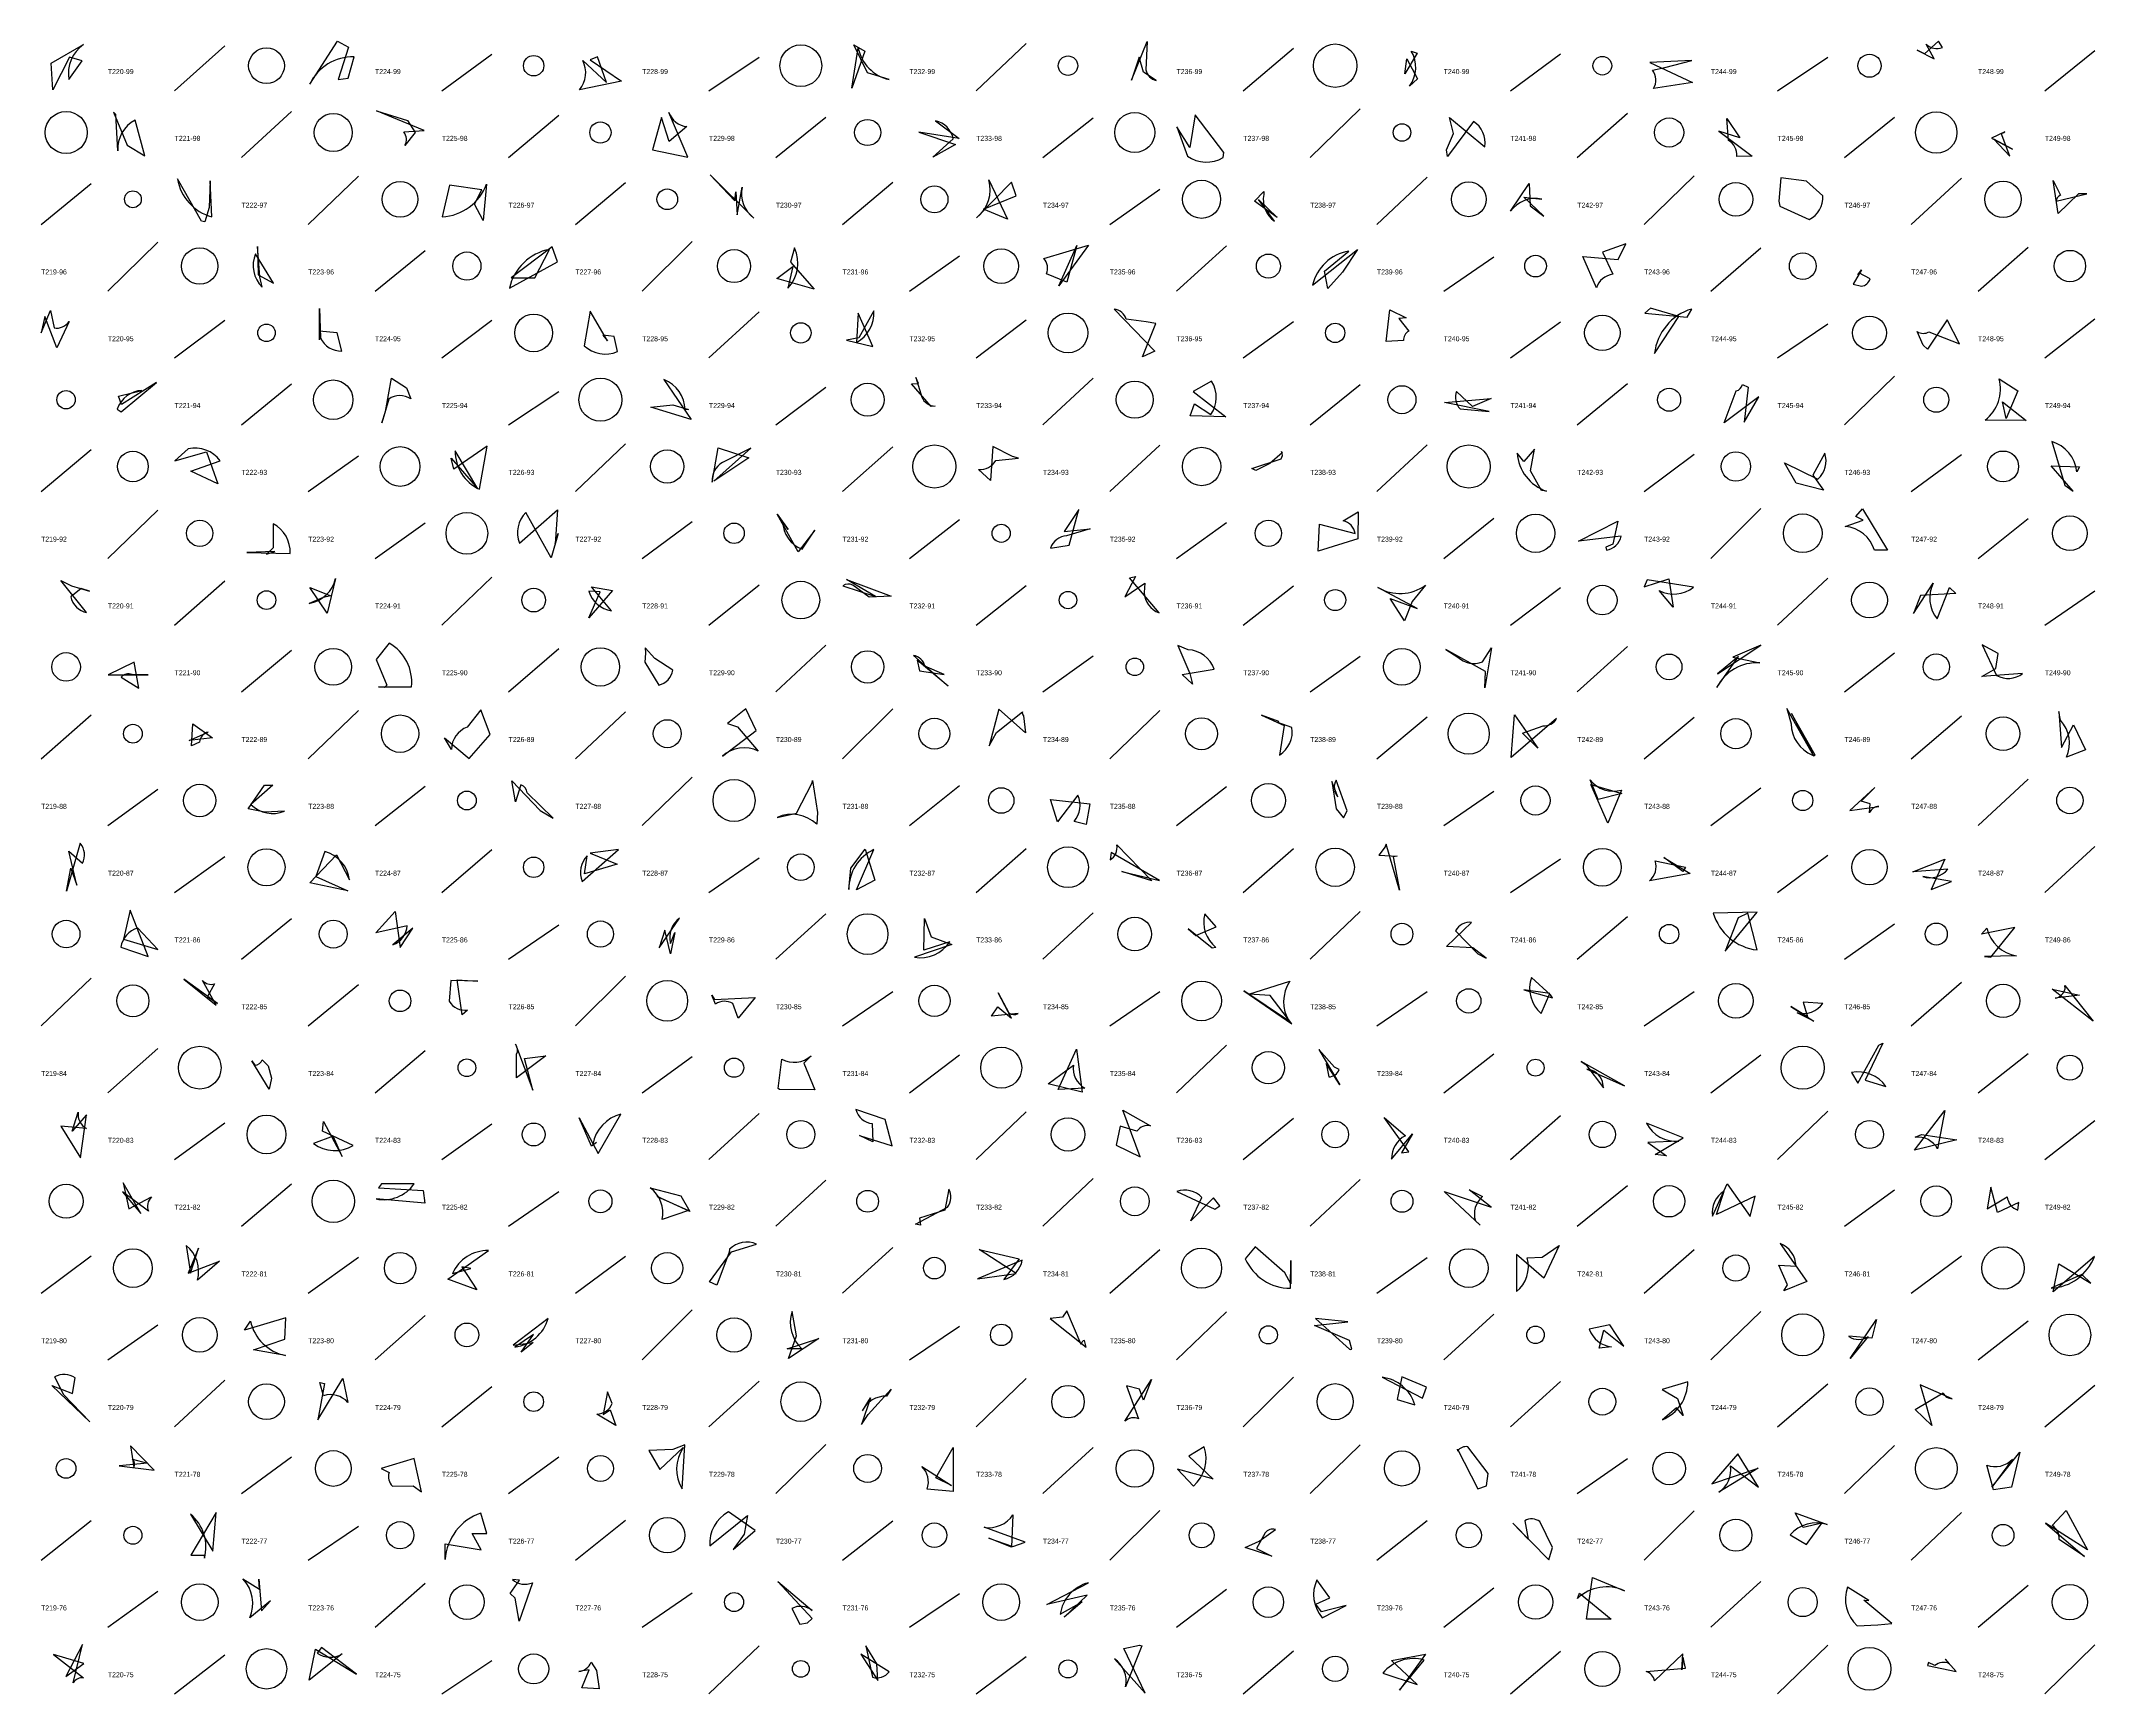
# Model space of a CAD drawing. Header units: millimetres. Extents: x -1 to 9990, y 0 to 15990.
# Drawn here: x 8760 to 9990, y 3000 to 3990 of the extents above; entities that cross this region are included whole.
import ezdxf

# ---------------------------------------------------------------- set-up
doc = ezdxf.new("R2010")
doc.units = ezdxf.units.MM
doc.layers.add('TEXT', color=3, linetype='Continuous')
doc.layers.add('WALL', color=1, linetype='Continuous')

msp = doc.modelspace()

# ---------------------------------------------------------------- linework, layer by layer
for points in [[(8767, 3960.6), (8766.1, 3976.6), (8785.5, 3987.6, 0.3), (8776.7, 3966.7), (8784.6, 3977.9), (8777, 3980.2)], [(8938, 3966.7), (8944, 3967.6), (8947.5, 3980.3, 0.3), (8921, 3964), (8937.5, 3989.7), (8944.1, 3986.1)], [(9253.4, 3983.7), (9245.6, 3961.5), (9249.4, 3985.8, 0.3), (9267.9, 3966.7), (9255, 3970.8), (9246.8, 3987.5)], [(9413, 3966.4), (9422.5, 3989.4), (9421.7, 3972.5, 0.3), (9427.8, 3966.2), (9420.2, 3971.2), (9417.7, 3980.2)], [(9883.5, 3984.4), (9893.8, 3979.2), (9888.9, 3987.9, 0.3), (9898.7, 3985.9), (9896.4, 3989.7), (9887.9, 3982.1)], [(9088.9, 3978.5), (9107.7, 3965.8), (9082.5, 3960.6, 0.3), (9084.4, 3978.1), (9098.7, 3964.9), (9093.2, 3980.3)], [(9578, 3979.1), (9584.4, 3967.2), (9579.6, 3962.8, 0.3), (9580.6, 3983.8), (9584.1, 3982.5), (9576.7, 3970.1)], [(9723.4, 3976.9), (9749, 3965), (9725.7, 3961.3, 0.3), (9725, 3972.3), (9732.4, 3973.9), (9748.6, 3978.2)], [(8811.6, 3927.5), (8822.2, 3921), (8816.4, 3942.4, 0.3), (8806, 3924.1), (8804.7, 3945.8), (8803.4, 3947.1)], [(8979.4, 3942.1), (8984.1, 3935), (8977.9, 3927.2, 0.3), (8977.2, 3935.4), (8989.4, 3936.2), (8960.8, 3948)], [(9126.2, 3924.7), (9147.4, 3920.3), (9136, 3947, 0.3), (9146.8, 3938.5), (9136.2, 3929.7), (9131.6, 3943.9)], [(9307.7, 3927.9), (9294, 3920.2), (9306.3, 3931.2, 0.3), (9295.6, 3942), (9309.8, 3931.5), (9285.6, 3935.2)], [(9448, 3926), (9440.1, 3938.3), (9446.6, 3920.9, 0.3), (9467.9, 3920), (9468.4, 3923), (9451.1, 3945.5)], [(9605.9, 3934.4), (9603.4, 3944), (9624.6, 3926.5, 0.3), (9617.8, 3941.6), (9602.2, 3920.6), (9601.7, 3924.6)], [(9764.8, 3935.9), (9784.7, 3920.8), (9775.5, 3920.7, 0.3), (9770.5, 3930.3), (9769.6, 3943.3), (9777.3, 3931.8)], [(9929.5, 3931), (9939.1, 3920.8), (9933.9, 3934.6, 0.3), (9936.1, 3935.5), (9928.1, 3931.6), (9940.6, 3925)], [(8858.1, 3881.5), (8856.1, 3881.9), (8841.7, 3907.3, 0.3), (8862.3, 3884.6), (8861.3, 3906), (8860.6, 3890.1)], [(9023.9, 3900.7), (9004.6, 3903.5), (9000.2, 3884.5, 0.3), (9026.8, 3904.1), (9024.8, 3882.3), (9019.6, 3892.1)], [(9176, 3899.4), (9176.9, 3885.7), (9179.9, 3902.3, 0.3), (9186.9, 3883.7), (9160.7, 3909.6), (9175.5, 3894)], [(9344, 3897.1), (9341.2, 3905.2), (9320.3, 3883.9, 0.3), (9327.6, 3906.7), (9338.7, 3883.1), (9324.4, 3889.1)], [(9486.7, 3893.8), (9492.3, 3899.7), (9492.2, 3897.8, 0.3), (9498.7, 3881.9), (9489.1, 3894.9), (9500.2, 3884.1)], [(9659.9, 3885), (9648, 3896.2), (9658.8, 3895.1, 0.3), (9640.1, 3887.8), (9651.1, 3904.5), (9651.8, 3891.1)], [(9800.7, 3893.8), (9801.3, 3890.8), (9818.9, 3882.9, 0.3), (9827, 3897), (9817.3, 3905.9), (9801.8, 3907.9)], [(9967.9, 3886.4), (9965, 3906.3), (9969.4, 3897.4, 0.3), (9966.8, 3893.8), (9985.2, 3898.2), (9980.2, 3898.3)], [(8890.1, 3849.8), (8899.2, 3844.8), (8888.4, 3862.4, 0.3), (8892.4, 3842.3), (8891.1, 3848.6), (8889.7, 3866.7)], [(9041.5, 3848), (9055.7, 3847.9), (9064.5, 3865, 0.3), (9040.5, 3841.8), (9069.2, 3857.6), (9066.1, 3866.5)], [(9200.7, 3847.5), (9210.2, 3854.8), (9207.3, 3841.7, 0.3), (9211.3, 3865.9), (9208.8, 3857.4), (9222.9, 3841.2)], [(9380.3, 3867.3), (9374.3, 3845.3), (9362.1, 3850.4, 0.3), (9360.5, 3859.5), (9387.3, 3867.5), (9369.6, 3843.2)], [(9530.6, 3841.5), (9528.7, 3851.9), (9543.1, 3864, 0.3), (9521.5, 3843.6), (9548.4, 3864.9), (9539.4, 3851.3)], [(9709.1, 3868.3), (9695, 3863.4), (9701.3, 3850.1, 0.3), (9691.5, 3841.9), (9683.3, 3860.8), (9704.5, 3858.9)], [(9850.2, 3852.7), (9845.2, 3844.1), (9850.2, 3843, 0.3), (9855.3, 3847.3), (9848.7, 3851), (9848.1, 3849.7)], [(8760.1, 3815), (8765.6, 3828.5), (8767.8, 3818, 0.3), (8776.8, 3821.9), (8769.5, 3806.1), (8762.2, 3824.9)], [(8926.8, 3810.9), (8926.8, 3829.7), (8927.4, 3812, 0.3), (8940.2, 3804.1), (8937.3, 3815), (8926.6, 3816.1)], [(9099.3, 3810.2), (9088.9, 3828.1), (9085.3, 3807.3, 0.3), (9105.2, 3803.8), (9103.3, 3812.8), (9096.5, 3813.7)], [(9258.2, 3806.9), (9249.4, 3826.8), (9248.3, 3809.3, 0.3), (9258.7, 3828.2), (9249.8, 3812.1), (9242.3, 3810.7)], [(9427.7, 3820.7), (9421.9, 3821.7), (9409.9, 3823.2, 0.3), (9402.6, 3829.2), (9427.1, 3804.1), (9419.7, 3800.7)], [(9577.6, 3824.1), (9573.2, 3823.7), (9579.1, 3816, 0.3), (9575.9, 3810.4), (9565.6, 3809.8), (9567.7, 3828.8)], [(9720.4, 3826.9), (9745.8, 3824.5), (9748.5, 3829.3, 0.3), (9726.2, 3802.6), (9740.9, 3824.8), (9723.8, 3829.8)], [(9889.8, 3805.3), (9887.1, 3807.6), (9883.6, 3815.8, 0.3), (9890.6, 3815.7), (9908.9, 3808.5), (9901.6, 3822.8)], [(8808.1, 3772.2), (8806.4, 3777.1), (8820.4, 3780.6, 0.3), (8805.6, 3769.4), (8807.9, 3767.7), (8829.2, 3785.2)], [(8969.8, 3787.9), (8978.8, 3782.2), (8981.4, 3775.5, 0.3), (8968.2, 3775.4), (8964, 3761.1), (8966.3, 3767.9)], [(9138.4, 3772), (9147.7, 3769.1), (9145.7, 3768.9, 0.3), (9133, 3787.1), (9149.4, 3763.1), (9125.1, 3770.5)], [(9285.5, 3784.6), (9283.8, 3788.3), (9287.4, 3776.6, 0.3), (9295.5, 3771.2), (9293.1, 3771), (9281.2, 3784.5)], [(9448.2, 3765.3), (9450.8, 3772.5), (9460.6, 3766.1, 0.3), (9461, 3786), (9450, 3780), (9469.6, 3764.7)], [(9628.5, 3775.7), (9617.2, 3770.9), (9607.7, 3780, 0.3), (9609.9, 3769.5), (9627.3, 3768), (9600.5, 3773.4)], [(9788.8, 3776.7), (9767.9, 3761.1), (9775.2, 3780.3, 0.3), (9778.9, 3784.1), (9782.3, 3782.6), (9779.9, 3761.6)], [(9934.6, 3773.8), (9948.8, 3762.6), (9924.3, 3762.8, 0.3), (9932.7, 3787.5), (9943.8, 3780.3), (9936.8, 3763.7)], [(8865.8, 3724.6), (8849.7, 3732.3), (8867.3, 3738.4, 0.3), (8848.1, 3745.5), (8840.2, 3738.3), (8859.1, 3743.7)], [(9005.5, 3740), (9021.5, 3721.7), (9008, 3744.4, 0.3), (9022.5, 3721.4), (9027.2, 3747.1), (9007.2, 3733.4)], [(9162.8, 3726.3), (9185.1, 3745.9), (9168, 3737.3, 0.3), (9161.9, 3725.7), (9165.5, 3746.2), (9183.8, 3740.1)], [(9329.9, 3746.9), (9328.6, 3726.6), (9321.5, 3733.2, 0.3), (9331.7, 3738.5), (9345.3, 3740), (9341.8, 3740.9)], [(9487.5, 3732.6), (9485.1, 3733.8), (9502.6, 3739.5, 0.3), (9502.8, 3743.9), (9503.2, 3743.1), (9495.8, 3736.7)], [(9654.4, 3745.3), (9648, 3737.9), (9644, 3743, 0.3), (9661.5, 3720.2), (9658.6, 3720.6), (9651.9, 3732.5)], [(9811.1, 3725.1), (9804.1, 3737.1), (9824.1, 3727.5, 0.3), (9828.2, 3743), (9821.1, 3729.9), (9827.4, 3720.9)], [(9963.7, 3735.4), (9980.8, 3734.8), (9979.1, 3731.9, 0.3), (9964.1, 3750), (9972, 3723.9), (9976.9, 3720.2)], [(9069.6, 3694.8), (9065.4, 3680.4), (9050.4, 3707.5, 0.3), (9046.5, 3689.1), (9069.3, 3709), (9067.9, 3688.6)], [(9200.9, 3706.5), (9207.5, 3697.2), (9204.1, 3702.1, 0.3), (9215.7, 3685.4), (9223.4, 3696.9), (9213.4, 3683.8)], [(9372.8, 3696.1), (9388.3, 3697.6), (9374.2, 3693.5, 0.3), (9364.5, 3686.1), (9375.6, 3687.9), (9381.4, 3709.3)], [(9524.8, 3684.3), (9525.6, 3700.5), (9547, 3694.9, 0.3), (9539.8, 3702.5), (9548.8, 3707.8), (9548.5, 3691.7)], [(9701.3, 3688.5), (9697, 3686.6), (9697.5, 3684.9, 0.3), (9706.3, 3693.3), (9680.8, 3690.3), (9704.3, 3702.3)], [(9850.9, 3709.7), (9865.8, 3684.8), (9858, 3684.9, 0.3), (9840.5, 3699.1), (9851.3, 3702.9), (9846.8, 3705.1)], [(8899.9, 3684.1), (8883.3, 3683.5), (8909.1, 3682.9, 0.3), (8899, 3700.7), (8899, 3686.3), (8895.1, 3682.5)], [(8788.9, 3660.3), (8784.1, 3661.9), (8777.8, 3657, 0.3), (8787.3, 3647.5), (8771.9, 3666.8), (8778.2, 3663.5)], [(8933.5, 3657.6), (8928.9, 3656.5), (8920.6, 3653, 0.3), (8936.4, 3668), (8931.3, 3647.1), (8920.9, 3662.6)], [(9269, 3657.4), (9256, 3656.8), (9246.1, 3663.9, 0.3), (9240.2, 3663.5), (9259.7, 3657.2), (9242.4, 3667.4)], [(9409, 3657), (9421, 3665.2), (9420.6, 3659.5, 0.3), (9429.5, 3647.4), (9411.9, 3668.3), (9415.4, 3669.1)], [(9734.8, 3667.7), (9737.5, 3650.7), (9729, 3660.7, 0.3), (9749.6, 3662.8), (9721.9, 3667.1), (9720.1, 3662.9)], [(9088, 3644.4), (9094.9, 3659.9), (9088.1, 3660.4, 0.3), (9101.6, 3648.6), (9089.7, 3662.9), (9102.3, 3660.7)], [(9567.9, 3656), (9584.2, 3649.9), (9560.6, 3662.6, 0.3), (9589.1, 3663.9), (9581.1, 3654.2), (9576.5, 3642.5)], [(9885.5, 3657.7), (9881.4, 3647), (9893.2, 3665.2, 0.3), (9895.6, 3643.7), (9903, 3662.5), (9906.8, 3658.9)], [(8965.7, 3602.6), (8962.1, 3603), (8981.8, 3603, 0.3), (8968.4, 3629.3), (8960.7, 3619.5), (8967, 3604)], [(8800.2, 3610.3), (8824.2, 3610.3), (8814.5, 3610.4, 0.3), (8807.9, 3608.9), (8818.5, 3602.3), (8815.7, 3617.9)], [(9121.9, 3623.2), (9121.6, 3617.8), (9129.9, 3604.1, 0.3), (9138.3, 3613.1), (9127.5, 3620), (9121.8, 3626.4)], [(9286, 3612.7), (9300.9, 3610.4), (9289.3, 3615.5, 0.3), (9282.5, 3621.9), (9303.2, 3603.5), (9284.7, 3619.1)], [(9449.6, 3604.7), (9443.4, 3610.5), (9462.5, 3613.7, 0.3), (9447, 3625.3), (9440.7, 3627.9), (9448, 3611)], [(9625.1, 3612.2), (9601.2, 3625.5), (9608.5, 3620.9, 0.3), (9623.2, 3618.1), (9628.6, 3626.5), (9624.7, 3602.5)], [(9790, 3628.1), (9773.2, 3620.8), (9789.3, 3617.4, 0.3), (9763.5, 3602.7), (9776.6, 3621.3), (9763.9, 3610.8)], [(9932, 3623), (9922.4, 3628.3), (9931.1, 3609.9, 0.3), (9946.7, 3611), (9922.3, 3609.2), (9930.6, 3614)], [(8862.6, 3572.6), (8848.6, 3570.9), (8860, 3576, 0.3), (8854.9, 3570), (8850, 3567.7), (8850.8, 3580.9)], [(9029, 3574.5), (9023.3, 3589.3), (9015.2, 3579, 0.3), (9005.7, 3565.5), (9001.7, 3572.5), (9016.4, 3560.1)], [(9171, 3581.2), (9177.1, 3579.1), (9189.5, 3564.6, 0.3), (9168, 3561.6), (9188.3, 3576.9), (9182.1, 3589.9)], [(9327.8, 3567.7), (9332.2, 3575.7), (9347.7, 3588.1, 0.3), (9348.4, 3585.7), (9349.5, 3575.6), (9333.6, 3589.6)], [(9490.9, 3586.1), (9504.5, 3579.9), (9501.6, 3562.2, 0.3), (9509.1, 3578.8), (9500.6, 3581.7), (9501.3, 3582.2)], [(9656.3, 3566.4), (9647.2, 3575.3), (9659.6, 3579.8, 0.3), (9667.6, 3584), (9640.4, 3560.7), (9642.4, 3586.3)], [(9821.7, 3561.6), (9805.5, 3590), (9808, 3580.9, 0.3), (9820.8, 3562.2), (9822.4, 3562.1), (9808.3, 3587.1)], [(9977.1, 3580.4), (9984.4, 3565.4), (9973, 3561, 0.3), (9969.4, 3583.1), (9968.3, 3588.3), (9969.9, 3566.8)], [(8893.8, 3544.1), (8898.8, 3544.1), (8885.7, 3532.5, 0.3), (8905.7, 3528.6), (8894, 3528), (8884, 3530.1)], [(9058.8, 3529.1), (9066.6, 3524.4), (9051.1, 3539.5, 0.3), (9047.4, 3544.4), (9044.2, 3534.1), (9042, 3546.8)], [(9222, 3547), (9225, 3527.8), (9224.5, 3520.8, 0.3), (9200.8, 3524.9), (9212.4, 3527.4), (9221.8, 3545.5)], [(9539.9, 3524.7), (9542.1, 3528.9), (9535.5, 3547.2, 0.3), (9536.6, 3537.1), (9533, 3546.3), (9535.6, 3530)], [(9706.6, 3539.2), (9692.6, 3535.6), (9687.7, 3547.4, 0.3), (9706.5, 3541.2), (9698.2, 3521.4), (9688.2, 3544.5)], [(9858.2, 3542.8), (9843.3, 3529), (9860.6, 3531.4, 0.3), (9855, 3527.7), (9855.4, 3532.9), (9850, 3534.6)], [(9388, 3533), (9385.8, 3520.6), (9378.6, 3522.5, 0.3), (9380.9, 3538.1), (9368.8, 3522.2), (9364.5, 3535.5)], [(8781.5, 3484.3), (8776.6, 3504.6), (8784.8, 3497.4, 0.3), (8783.5, 3509.4), (8775.2, 3480.7), (8777.9, 3494.5)], [(9105.1, 3496.8), (9085.5, 3491.1), (9087.1, 3501.9, 0.3), (9084, 3486.5), (9105.9, 3505.7), (9088.8, 3503.5)], [(9259.4, 3487.2), (9248.4, 3481.5), (9258.8, 3505.6, 0.3), (9243.8, 3481.6), (9245, 3494.5), (9253.5, 3505.8)], [(9429.8, 3487.1), (9400.9, 3503.9), (9400.2, 3499.4, 0.3), (9404.3, 3508.4), (9425.2, 3486.8), (9407.3, 3492.4)], [(9569.7, 3501.2), (9573.6, 3481.3), (9565.6, 3508.8, 0.3), (9565, 3507.3), (9561.1, 3502.2), (9572.1, 3501.6)], [(8920.9, 3485.6), (8937, 3502.4), (8944.8, 3487.4, 0.3), (8929.9, 3504.4), (8924.5, 3489.5), (8943.7, 3480.9)], [(9731.8, 3500.9), (9747.6, 3491.3), (9723.3, 3486.9, 0.3), (9726.7, 3498.8), (9744.9, 3495), (9743.3, 3492.4)], [(9892, 3481.6), (9904.2, 3486.4), (9886.9, 3489.4, 0.3), (9901.9, 3493.8), (9881, 3492.2), (9900.2, 3499.9)], [(8809.3, 3452), (8829.9, 3445.7), (8818, 3458.6, 0.3), (8807.7, 3447.1), (8824.2, 3441.6), (8813.4, 3469.3)], [(8975.1, 3447), (8982.6, 3458.6), (8970.7, 3448.5, 0.3), (8979.2, 3460), (8960.4, 3455.8), (8972, 3468.5)], [(9133.5, 3457.3), (9130.2, 3446.8), (9142.4, 3464.6, 0.3), (9136.9, 3449.3), (9139.6, 3455.9), (9137, 3443.2)], [(9293, 3453.4), (9305.4, 3448.8), (9283, 3441.1, 0.3), (9304.2, 3450.3), (9288.7, 3445.4), (9289.1, 3464.4)], [(9451.6, 3454.1), (9463.8, 3459.4), (9456.9, 3467.1, 0.3), (9463.6, 3447), (9461.4, 3446.5), (9446.9, 3458.2)], [(9617.4, 3446.7), (9601.6, 3447.5), (9616.7, 3462, 0.3), (9607, 3457), (9620.4, 3443.1), (9625.5, 3440.6)], [(9768.5, 3444.8), (9787.8, 3468.1), (9761.4, 3467.6, 0.3), (9787.7, 3445.5), (9782.1, 3467.6), (9776.4, 3464.7)], [(9942, 3458.9), (9922, 3454.9), (9925.3, 3458.5, 0.3), (9943, 3442), (9923.9, 3441.6), (9927.6, 3441.1)], [(8845.4, 3428.1), (8864.9, 3412.5), (8856.7, 3427.2, 0.3), (8863.8, 3425.2), (8859.7, 3417.7), (8865.7, 3413.4)], [(9021.6, 3426.9), (9005.3, 3427.2), (9004.4, 3414.8, 0.3), (9015.4, 3409.5), (9012.1, 3406.7), (9009.2, 3427.6)], [(9341.2, 3404.6), (9333.1, 3419.8), (9339.6, 3407.8, 0.3), (9345.2, 3407.4), (9329.1, 3405.8), (9333, 3411.4)], [(9496, 3418.2), (9483.2, 3419.1), (9507.9, 3426.8, 0.3), (9507.6, 3402.6), (9480.3, 3421.1), (9509.1, 3401.2)], [(9665.2, 3416.8), (9663.9, 3418.6), (9652.5, 3429.1, 0.3), (9658.3, 3407.5), (9663.6, 3419.4), (9648, 3421.6)], [(9964.3, 3422), (9980.7, 3418.4), (9966.1, 3416.6, 0.3), (9972.2, 3422.3), (9971.9, 3424.3), (9988.9, 3402.8)], [(9187.6, 3417), (9177.4, 3404.6), (9174.3, 3413.4, 0.3), (9163.8, 3413), (9161.7, 3418.5), (9163.3, 3415.8)], [(9807.9, 3411.6), (9821.7, 3402.9), (9811.6, 3407.8, 0.3), (9827.1, 3413.5), (9815.2, 3414.2), (9817.9, 3405.5)], [(9062.3, 3382), (9044.7, 3368.9), (9044.7, 3383, 0.3), (9044.2, 3389.1), (9054.5, 3361.5), (9049.6, 3380.5)], [(9383.4, 3360.4), (9363.2, 3365.3), (9378.2, 3376.5, 0.3), (9385, 3362.7), (9369.1, 3361.9), (9380.1, 3386.1)], [(9537.7, 3364.7), (9529.6, 3377.6), (9531.2, 3369.5, 0.3), (9537.4, 3373.9), (9534.7, 3375.3), (9525.2, 3385.9)], [(9862.9, 3389.6), (9852.5, 3367.6), (9864.8, 3363.7, 0.3), (9844.3, 3372.1), (9848.1, 3365.7), (9860.5, 3388.4)], [(8896.5, 3362.2), (8886.2, 3379.2), (8888.1, 3376.5, 0.3), (8892.4, 3379.7), (8895.9, 3376.2), (8897.9, 3368.8)], [(9202.2, 3362), (9201.5, 3362.6), (9203.6, 3380, 0.3), (9221.1, 3382), (9216.8, 3377.7), (9223.3, 3361.7)], [(9685.2, 3377), (9695.6, 3363), (9695.1, 3366.7, 0.3), (9685.8, 3374.1), (9708.3, 3364.2), (9682.3, 3378.7)], [(8787.2, 3346.7), (8778.6, 3337), (8782.2, 3348.4, 0.3), (8787.2, 3338.5), (8771.8, 3339.9), (8783.7, 3321.1)], [(9082.3, 3344.9), (9093.6, 3323.7), (9107.3, 3347.2, 0.3), (9090.5, 3329.1), (9092.6, 3330.1), (9089.7, 3328)], [(9269.6, 3328.3), (9265.6, 3343.9), (9247.9, 3350, 0.3), (9257.8, 3341.5), (9258.1, 3330.5), (9250.2, 3334.4)], [(9418.2, 3321.6), (9407.8, 3349.5), (9424.5, 3340.2, 0.3), (9416.2, 3336.9), (9406.3, 3340), (9403.8, 3328.6)], [(9882, 3325.6), (9900.1, 3349.4), (9895.8, 3326.4, 0.3), (9882.3, 3333.4), (9886.2, 3335), (9907.4, 3331.7)], [(8940.4, 3321.8), (8934.9, 3334), (8923.2, 3329.6, 0.3), (8947, 3328.4), (8928.6, 3337), (8929.2, 3342.7)], [(9579.2, 3324.7), (9564.3, 3345.2), (9577.1, 3334.2, 0.3), (9568.8, 3320.3), (9581.4, 3335.3), (9574.8, 3324)], [(9726.7, 3323.1), (9743.5, 3332.9), (9721.4, 3341.8, 0.3), (9740.9, 3330.9), (9722.3, 3330.2), (9733.5, 3322.3)], [(8809.2, 3306), (8812.6, 3290.5), (8826.1, 3297.6, 0.3), (8824.3, 3289), (8808.7, 3300.6), (8819.7, 3287.7)], [(8988.9, 3301.5), (8989.8, 3293.8), (8960.6, 3296.4, 0.3), (8983.5, 3305.5), (8963.9, 3305.5), (8962, 3303)], [(9128.9, 3297.8), (9147.7, 3289.5), (9131.9, 3284, 0.3), (9124.8, 3303), (9143.1, 3298.3), (9148.6, 3288.8)], [(9286.6, 3280.6), (9283.6, 3281.3), (9302.8, 3291.5, 0.3), (9303.6, 3302.3), (9301.3, 3289.7), (9286.1, 3284.9)], [(9462.2, 3297.1), (9448.6, 3283.2), (9455.2, 3297.2, 0.3), (9440.1, 3300.9), (9462.9, 3290.2), (9465.9, 3292.3)], [(9628.4, 3291.5), (9615.2, 3301.8), (9623.2, 3297.8, 0.3), (9619, 3283.3), (9621.8, 3280.6), (9600.2, 3300.8)], [(9786.6, 3298.1), (9763.4, 3287), (9767.9, 3301.1, 0.3), (9760.9, 3286), (9769.7, 3305.5), (9783.6, 3285.9)], [(9927.7, 3303.4), (9925.5, 3290.5), (9937.5, 3297.7, 0.3), (9943.9, 3289.7), (9944.4, 3294.3), (9931.7, 3288.3)], [(8848, 3252), (8866.9, 3259.2), (8853.6, 3247.7, 0.3), (8846.9, 3268.6), (8849.5, 3252), (8854.3, 3266.9)], [(9020.9, 3242), (9003.6, 3248.3), (9027.9, 3265.5, 0.3), (9006.4, 3251.8), (9017.3, 3254.7), (9012, 3255.8)], [(9160.3, 3246.7), (9173.5, 3264.7), (9188.5, 3269.4, 0.3), (9172.3, 3266.3), (9172, 3264.6), (9164.7, 3244.7)], [(9321.8, 3266.1), (9345.7, 3260.6), (9336.6, 3248.1, 0.3), (9347.6, 3259.7), (9320.9, 3248.5), (9343.9, 3251.8)], [(9504.8, 3252.2), (9487.1, 3267.8), (9481.2, 3260.6, 0.3), (9508.3, 3242.9), (9508.5, 3259.6), (9508.4, 3245.5)], [(9660, 3248.9), (9643.6, 3263.1), (9643.5, 3240.9, 0.3), (9650, 3261.1), (9659, 3261.5), (9669.2, 3268.5)], [(9805.8, 3245), (9800.8, 3256.8), (9811, 3256.1, 0.3), (9801.5, 3269.8), (9817.5, 3246.9), (9803.6, 3241.4)], [(9987.6, 3246), (9982.2, 3251.1), (9963.8, 3243, 0.3), (9989.7, 3262), (9964.9, 3240.8), (9968.3, 3257.6)], [(8906.6, 3225.2), (8881.8, 3217.9), (8885.4, 3223.3, 0.3), (8906.4, 3202.7), (8887.3, 3206), (8906, 3212.4)], [(9047.6, 3204.7), (9054.9, 3215.2), (9043.8, 3207.7, 0.3), (9063.7, 3224.9), (9042.8, 3208.8), (9054.7, 3210.5)], [(9207.7, 3200.9), (9212.4, 3214.4), (9209.8, 3229, 0.3), (9215.6, 3206.7), (9206.9, 3206.6), (9225.8, 3212.8)], [(9364.4, 3224.9), (9385.8, 3207.6), (9384.8, 3211.7, 0.3), (9382.9, 3209.3), (9374.4, 3229.3), (9371.8, 3225.6)], [(9542.5, 3222.9), (9523.2, 3224.9), (9543.6, 3206.4, 0.3), (9545, 3206.4), (9543.5, 3211.6), (9522.6, 3220.7)], [(9856.4, 3213.1), (9842.6, 3214.2), (9842.7, 3214, 0.3), (9854.3, 3214), (9843.4, 3200.9), (9859.2, 3224.2)], [(9707.8, 3208.3), (9699.5, 3221), (9687.2, 3218.4, 0.3), (9700.5, 3207.9), (9693.1, 3207.1), (9695.8, 3217.9)], [(8766.4, 3184.7), (8778.9, 3179.8), (8780.4, 3189.2, 0.3), (8768.1, 3189.8), (8773.4, 3179.2), (8789.1, 3162.9)], [(8925.7, 3164.2), (8940.8, 3188.8), (8943.7, 3174.6, 0.3), (8929.1, 3178.5), (8926.9, 3186.4), (8929.7, 3185.9)], [(9417.8, 3182.5), (9410.1, 3184.5), (9417.3, 3164.8, 0.3), (9409.1, 3163.3), (9425, 3188.3), (9420.2, 3176)], [(9574.9, 3189.9), (9572.1, 3176.4), (9582.7, 3173.1, 0.3), (9563.1, 3189.6), (9587.3, 3177.2), (9589.6, 3183.6)], [(9743.4, 3166.8), (9739.4, 3171.3), (9731, 3164.2, 0.3), (9746.2, 3186.9), (9730.8, 3182.2), (9740, 3177)], [(9100.8, 3170.1), (9104.3, 3160.8), (9092.8, 3167.6, 0.3), (9102.1, 3174), (9099.3, 3180.9), (9096.7, 3167.3)], [(9255.4, 3167.3), (9269.1, 3182.5), (9266.3, 3178.3, 0.3), (9251.9, 3169.5), (9256.7, 3177.4), (9251.4, 3161.4)], [(9892.3, 3160.8), (9882.4, 3170.3), (9899.1, 3180.2, 0.3), (9904.6, 3176.8), (9885.3, 3185), (9888.7, 3173.5)], [(9124, 3145.7), (9130.6, 3134.3), (9144.6, 3147.5, 0.3), (9143.9, 3122.8), (9145.5, 3149.1), (9138.4, 3146.4)], [(8827.7, 3134), (8813.6, 3148.5), (8815.6, 3135.7, 0.3), (8814.8, 3140.6), (8823.7, 3138.1), (8806.7, 3136.6)], [(8983.4, 3141), (8963.7, 3135), (8968.4, 3132.5, 0.3), (8970.5, 3124.5), (8982.9, 3124.6), (8987.9, 3121.1)], [(9306.2, 3147.5), (9306.3, 3121.3), (9290.6, 3122.7, 0.3), (9287.5, 3136.2), (9305.2, 3124.8), (9295.8, 3129.4)], [(9461, 3128.9), (9440.6, 3134.6), (9450.1, 3124.5, 0.3), (9456.6, 3148), (9447.4, 3142.4), (9462, 3128.5)], [(9625.6, 3124.6), (9626.6, 3132), (9614.4, 3148, 0.3), (9608.4, 3145.4), (9608.3, 3146.6), (9620.4, 3122.9)], [(9760.5, 3125.8), (9788.4, 3135.2), (9764.7, 3120.8, 0.3), (9771.8, 3136.5), (9788.5, 3123.9), (9776.2, 3143.7)], [(9940.1, 3123.9), (9929.3, 3122.2), (9925.2, 3137, 0.3), (9940.7, 3140.6), (9928.2, 3123.8), (9945.1, 3144.8)], [(8849.7, 3083.1), (8857.6, 3083), (8857.8, 3081.2, 0.3), (8849.4, 3107.6), (8862.9, 3085.4), (8864.9, 3108.6)], [(9018.1, 3096), (9027, 3096.1), (9023.3, 3108.3, 0.3), (9002, 3080.5), (9002, 3089.9), (9023.5, 3086.3)], [(9174.5, 3086.5), (9187.6, 3097.9), (9171.6, 3109, 0.3), (9160.6, 3088.6), (9183, 3106.8), (9181, 3095.7)], [(9342, 3088.3), (9349.3, 3090.8), (9324.8, 3099.8, 0.3), (9342, 3107.3), (9341.1, 3087.9), (9327.5, 3093.2)], [(9663, 3080.2), (9665.1, 3087.6), (9657.6, 3103.2, 0.3), (9648.5, 3103.7), (9650.6, 3092.7), (9641.4, 3102.2)], [(9815.3, 3099.7), (9810.4, 3108.4), (9829.6, 3101.4, 0.3), (9807.5, 3095.3), (9817.3, 3089.5), (9826.5, 3102.2)], [(9960.5, 3102.3), (9983.8, 3082.3), (9968.5, 3092.5, 0.3), (9964.3, 3100.9), (9972.8, 3109.9), (9985.6, 3086.2)], [(9481.1, 3087.7), (9489.5, 3091.5), (9499.2, 3098.5, 0.3), (9493.1, 3096.4), (9487.8, 3087), (9497, 3082.5)], [(8892.1, 3049.8), (8897.3, 3055.8), (8885, 3045.6, 0.3), (8880.9, 3069), (8890.8, 3062.8), (8890.5, 3068.8)], [(9040.9, 3060.1), (9046.6, 3068.2), (9042.3, 3068.6, 0.3), (9054.3, 3066.6), (9046.3, 3043.6), (9043.9, 3057.4)], [(9221.7, 3045.2), (9201.2, 3067.4), (9221.8, 3049.9, 0.3), (9209.6, 3051.2), (9214.5, 3041.8), (9219, 3042.6)], [(9386.5, 3059.1), (9362.3, 3053.6), (9387.2, 3066.6, 0.3), (9370.3, 3047.7), (9383.5, 3055.2), (9372.8, 3045.9)], [(9523.5, 3053.7), (9531.9, 3057.6), (9524.1, 3068.3, 0.3), (9527.3, 3045.6), (9541.5, 3053), (9526.9, 3049.1)], [(9685.6, 3044.8), (9689.2, 3069.7), (9708.3, 3061.8, 0.3), (9680.1, 3057.2), (9681.4, 3060.3), (9700.2, 3044.8)], [(9851.7, 3056.1), (9854.6, 3055.9), (9841.8, 3064, 0.3), (9847.7, 3040.8), (9860, 3041.4), (9868.4, 3042.1)], [(8785.6, 3018.3), (8767.4, 3023.6), (8785.4, 3009.6, 0.3), (8779.3, 3006.7), (8784.8, 3029.5), (8774.9, 3010.5)], [(8948.8, 3011.8), (8928, 3027.8), (8925.4, 3024.4, 0.3), (8940.3, 3024), (8920.5, 3008.2), (8924.4, 3026.7)], [(9260.5, 3018.1), (9254, 3028.8), (9257.9, 3010, 0.3), (9267.9, 3013.2), (9250.9, 3023.9), (9261.1, 3008.1)], [(9417.9, 3029.2), (9419.2, 3028.7), (9409.5, 3004.3, 0.3), (9402.8, 3021.1), (9421.2, 3000.5), (9408.5, 3027.2)], [(9083.9, 3003.6), (9088.3, 3014.4), (9082, 3013.5, 0.3), (9089.4, 3019), (9092.7, 3014.1), (9094.3, 3003)], [(9589.1, 3023.9), (9573.6, 3002.3), (9588.3, 3020.3, 0.3), (9563.6, 3012.4), (9584.1, 3005.6), (9568.7, 3020.1)], [(9742.7, 3014.5), (9743.3, 3024), (9726.2, 3007.9, 0.3), (9721.2, 3013.4), (9744.9, 3015.5), (9743.5, 3021.8)], [(9906.9, 3013.5), (9900.3, 3020.8), (9902.7, 3018.1, 0.3), (9894.1, 3017), (9890.3, 3018.8), (9889.7, 3017)]]:
    msp.add_lwpolyline(points, format="xyb", close=True)
for centre, radius in [((8895, 3975), 10.7), ((9215, 3975), 12.5), ((9535, 3975), 13), ((9055, 3975), 6.11), ((9375, 3975), 5.82), ((9695, 3975), 5.6), ((9855, 3975), 6.92), ((8775, 3935), 12.6), ((8935, 3935), 11.4), ((9095, 3935), 6.38), ((9255, 3935), 7.83), ((9415, 3935), 12), ((9575, 3935), 5.26), ((9735, 3935), 8.77), ((9895, 3935), 12.4), ((8815, 3895), 5.04), ((8975, 3895), 10.7), ((9135, 3895), 6.19), ((9295, 3895), 8.11), ((9455, 3895), 11.4), ((9615, 3895), 10.4), ((9775, 3895), 10.1), ((9935, 3895), 10.9), ((8855, 3855), 10.9), ((9015, 3855), 8.45), ((9175, 3855), 9.91), ((9335, 3855), 10.4), ((9495, 3855), 7.2), ((9815, 3855), 7.99), ((9975, 3855), 9.44), ((9655, 3855), 6.48), ((9055, 3815), 11.3), ((9375, 3815), 11.9), ((9695, 3815), 10.6), ((8895, 3815), 5.24), ((9215, 3815), 6.11), ((9535, 3815), 5.79), ((9855, 3815), 10.1), ((8775, 3775), 5.51), ((8935, 3775), 11.8), ((9095, 3775), 12.9), ((9255, 3775), 9.85), ((9415, 3775), 11.1), ((9575, 3775), 8.4), ((9735, 3775), 6.91), ((9895, 3775), 7.54), ((8815, 3735), 9.18), ((8975, 3735), 11.9), ((9135, 3735), 9.96), ((9295, 3735), 12.9), ((9455, 3735), 11.5), ((9615, 3735), 12.9), ((9775, 3735), 8.81), ((9935, 3735), 9.27), ((8855, 3695), 7.83), ((9015, 3695), 12.5), ((9495, 3695), 7.89), ((9655, 3695), 11.5), ((9815, 3695), 11.6), ((9975, 3695), 10.4), ((9175, 3695), 6.1), ((9335, 3695), 5.43), ((9215, 3655), 11.3), ((9855, 3655), 10.7), ((8895, 3655), 5.6), ((9055, 3655), 7.09), ((9375, 3655), 5.22), ((9535, 3655), 6.33), ((9695, 3655), 8.85), ((8775, 3615), 8.53), ((8935, 3615), 11), ((9095, 3615), 11.5), ((9255, 3615), 9.68), ((9415, 3615), 5.25), ((9575, 3615), 11), ((9735, 3615), 7.69), ((9895, 3615), 7.86), ((8815, 3575), 5.62), ((8975, 3575), 11.2), ((9135, 3575), 8.39), ((9295, 3575), 9.24), ((9455, 3575), 9.57), ((9615, 3575), 12.3), ((9775, 3575), 9.07), ((9935, 3575), 10.1), ((8855, 3535), 9.7), ((9175, 3535), 12.6), ((9335, 3535), 7.66), ((9495, 3535), 10.2), ((9655, 3535), 8.72), ((9975, 3535), 7.91), ((9015, 3535), 5.61), ((9815, 3535), 6.06), ((8895, 3495), 11.1), ((9375, 3495), 12.2), ((9535, 3495), 11.5), ((9695, 3495), 11.3), ((9855, 3495), 10.6), ((9055, 3495), 6.1), ((9215, 3495), 7.97), ((8775, 3455), 8.28), ((8935, 3455), 8.37), ((9095, 3455), 7.84), ((9255, 3455), 12.2), ((9415, 3455), 10.1), ((9575, 3455), 6.53), ((9735, 3455), 5.83), ((9895, 3455), 6.61), ((8815, 3415), 9.59), ((8975, 3415), 6.45), ((9135, 3415), 12.2), ((9295, 3415), 9.35), ((9455, 3415), 11.9), ((9615, 3415), 7.29), ((9775, 3415), 10.4), ((9935, 3415), 9.96), ((8855, 3375), 12.8), ((9335, 3375), 12.3), ((9495, 3375), 9.64), ((9815, 3375), 12.9), ((9975, 3375), 7.52), ((9015, 3375), 5.29), ((9175, 3375), 5.77), ((9655, 3375), 5.07), ((8895, 3335), 11.6), ((9055, 3335), 6.87), ((9215, 3335), 8.41), ((9375, 3335), 10), ((9535, 3335), 8.02), ((9695, 3335), 7.89), ((9855, 3335), 8.39), ((8775, 3295), 10.2), ((8935, 3295), 12.7), ((9095, 3295), 6.88), ((9255, 3295), 6.54), ((9415, 3295), 8.63), ((9575, 3295), 6.56), ((9735, 3295), 9.41), ((9895, 3295), 9.17), ((8815, 3255), 11.6), ((8975, 3255), 9.41), ((9135, 3255), 9.35), ((9295, 3255), 6.48), ((9455, 3255), 12), ((9615, 3255), 11.6), ((9775, 3255), 7.84), ((9935, 3255), 12.7), ((8855, 3215), 10.4), ((9175, 3215), 10.3), ((9815, 3215), 12.6), ((9975, 3215), 12.5), ((9015, 3215), 7.11), ((9335, 3215), 6.43), ((9495, 3215), 5.43), ((9655, 3215), 5.23), ((9215, 3175), 11.9), ((9535, 3175), 10.8), ((8895, 3175), 10.7), ((9055, 3175), 5.86), ((9375, 3175), 9.77), ((9695, 3175), 8), ((9855, 3175), 8.24), ((8775, 3135), 5.9), ((8935, 3135), 10.7), ((9095, 3135), 7.73), ((9255, 3135), 8.35), ((9415, 3135), 11.2), ((9575, 3135), 10.5), ((9735, 3135), 9.74), ((9895, 3135), 12.5), ((8815, 3095), 5.37), ((8975, 3095), 8.18), ((9135, 3095), 10.6), ((9295, 3095), 7.35), ((9455, 3095), 7.46), ((9615, 3095), 7.54), ((9775, 3095), 9.6), ((9935, 3095), 6.5), ((8855, 3055), 11), ((9015, 3055), 10.4), ((9335, 3055), 11), ((9495, 3055), 9.14), ((9655, 3055), 10.3), ((9815, 3055), 8.73), ((9975, 3055), 10.6), ((9175, 3055), 5.69), ((8895, 3015), 12.1), ((9855, 3015), 12.8), ((9055, 3015), 9.01), ((9215, 3015), 5.01), ((9375, 3015), 5.42), ((9535, 3015), 7.61), ((9695, 3015), 10.5)]:
    msp.add_circle(centre, radius)
at = {"layer": 'WALL'}
for p, q in [((8840, 3960), (8870, 3986.9)), ((9320, 3960), (9350, 3988.3)), ((9480, 3960), (9510, 3985.6)), ((9000, 3960), (9030, 3982)), ((9160, 3960), (9190, 3980.2)), ((9640, 3960), (9670, 3982.1)), ((9800, 3960), (9830, 3980.1)), ((9960, 3960), (9990, 3984.2)), ((9520, 3920), (9550, 3949.1)), ((8880, 3920), (8910, 3947.5)), ((9040, 3920), (9070, 3945.3)), ((9200, 3920), (9230, 3944.2)), ((9360, 3920), (9390, 3943.8)), ((9680, 3920), (9710, 3946.5)), ((9840, 3920), (9870, 3944.2)), ((8760, 3880), (8790, 3904.5)), ((8920, 3880), (8950, 3908.8)), ((9080, 3880), (9110, 3905)), ((9240, 3880), (9270, 3905.2)), ((9400, 3880), (9430, 3901.1)), ((9560, 3880), (9590, 3908.2)), ((9720, 3880), (9750, 3909)), ((9880, 3880), (9910, 3907.7)), ((8800, 3840), (8830, 3869.4)), ((8960, 3840), (8990, 3864.3)), ((9120, 3840), (9150, 3869.8)), ((9440, 3840), (9470, 3867.2)), ((9760, 3840), (9790, 3866)), ((9920, 3840), (9950, 3866.3)), ((9280, 3840), (9310, 3861.2)), ((9600, 3840), (9630, 3860.6)), ((9160, 3800), (9190, 3827.6)), ((8840, 3800), (8870, 3822.7)), ((9000, 3800), (9030, 3822.7)), ((9320, 3800), (9350, 3822.9)), ((9480, 3800), (9510, 3821.9)), ((9640, 3800), (9670, 3821.6)), ((9800, 3800), (9830, 3820.5)), ((9960, 3800), (9990, 3823.4)), ((9840, 3760), (9870, 3789.1)), ((8880, 3760), (8910, 3784.5)), ((9040, 3760), (9070, 3780)), ((9200, 3760), (9230, 3782.6)), ((9360, 3760), (9390, 3787.9)), ((9520, 3760), (9550, 3784.1)), ((9680, 3760), (9710, 3784.7)), ((8760, 3720), (8790, 3745.1)), ((8920, 3720), (8950, 3741.3)), ((9080, 3720), (9110, 3748.6)), ((9240, 3720), (9270, 3746.8)), ((9400, 3720), (9430, 3747.7)), ((9560, 3720), (9590, 3748)), ((9720, 3720), (9750, 3742.3)), ((9880, 3720), (9910, 3742.2)), ((8800, 3680), (8830, 3708.9)), ((9280, 3680), (9310, 3703.3)), ((9600, 3680), (9630, 3704.1)), ((9760, 3680), (9790, 3709.9)), ((9920, 3680), (9950, 3703.9)), ((8960, 3680), (8990, 3701.3)), ((9120, 3680), (9150, 3702)), ((9440, 3680), (9470, 3701.4)), ((8840, 3640), (8870, 3666.5)), ((9000, 3640), (9030, 3668.8)), ((9800, 3640), (9830, 3668.1)), ((9160, 3640), (9190, 3664.1)), ((9320, 3640), (9350, 3663.8)), ((9480, 3640), (9510, 3663.6)), ((9640, 3640), (9670, 3662.5)), ((9960, 3640), (9990, 3660.6)), ((8880, 3600), (8910, 3625)), ((9040, 3600), (9070, 3626)), ((9200, 3600), (9230, 3628.1)), ((9360, 3600), (9390, 3621.6)), ((9520, 3600), (9550, 3621.4)), ((9680, 3600), (9710, 3627.3)), ((9840, 3600), (9870, 3623.5)), ((8760, 3560), (8790, 3586.2)), ((8920, 3560), (8950, 3588.9)), ((9080, 3560), (9110, 3588.1)), ((9240, 3560), (9270, 3589.8)), ((9400, 3560), (9430, 3588.9)), ((9560, 3560), (9590, 3585)), ((9720, 3560), (9750, 3584.8)), ((9880, 3560), (9910, 3585.6)), ((8960, 3520), (8990, 3543.6)), ((9120, 3520), (9150, 3549)), ((9280, 3520), (9310, 3543.9)), ((9440, 3520), (9470, 3543.4)), ((9760, 3520), (9790, 3542.5)), ((9920, 3520), (9950, 3547.8)), ((8800, 3520), (8830, 3541.7)), ((9600, 3520), (9630, 3540.5)), ((9000, 3480), (9030, 3505.7)), ((9320, 3480), (9350, 3506.2)), ((9480, 3480), (9510, 3506.2)), ((9960, 3480), (9990, 3507.4)), ((8840, 3480), (8870, 3501.4)), ((9160, 3480), (9190, 3500.6)), ((9640, 3480), (9670, 3500.1)), ((9800, 3480), (9830, 3502.3)), ((8880, 3440), (8910, 3464.3)), ((9040, 3440), (9070, 3460.6)), ((9200, 3440), (9230, 3467.2)), ((9360, 3440), (9390, 3467.7)), ((9520, 3440), (9550, 3468.6)), ((9680, 3440), (9710, 3465.5)), ((9840, 3440), (9870, 3461.2)), ((8760, 3400), (8790, 3428.7)), ((8920, 3400), (8950, 3424.9)), ((9080, 3400), (9110, 3429.8)), ((9240, 3400), (9270, 3420.7)), ((9400, 3400), (9430, 3420.6)), ((9560, 3400), (9590, 3420.6)), ((9720, 3400), (9750, 3420.6)), ((9880, 3400), (9910, 3426.2)), ((8800, 3360), (8830, 3386.4)), ((8960, 3360), (8990, 3385.3)), ((9280, 3360), (9310, 3382.6)), ((9440, 3360), (9470, 3388.4)), ((9600, 3360), (9630, 3383.3)), ((9760, 3360), (9790, 3382.6)), ((9920, 3360), (9950, 3383.4)), ((9120, 3360), (9150, 3381.7)), ((9160, 3320), (9190, 3347.5)), ((9320, 3320), (9350, 3348.6)), ((9640, 3320), (9670, 3346.4)), ((9800, 3320), (9830, 3348.9)), ((8840, 3320), (8870, 3341.9)), ((9000, 3320), (9030, 3341.3)), ((9480, 3320), (9510, 3344.7)), ((9960, 3320), (9990, 3343.3)), ((9360, 3280), (9390, 3308.7)), ((8880, 3280), (8910, 3305.4)), ((9040, 3280), (9070, 3300.8)), ((9200, 3280), (9230, 3307.7)), ((9520, 3280), (9550, 3308)), ((9680, 3280), (9710, 3304.5)), ((9840, 3280), (9870, 3301.9)), ((8760, 3240), (8790, 3262.4)), ((8920, 3240), (8950, 3261.6)), ((9080, 3240), (9110, 3262.2)), ((9240, 3240), (9270, 3267.3)), ((9400, 3240), (9430, 3266.2)), ((9560, 3240), (9590, 3261.4)), ((9720, 3240), (9750, 3266.2)), ((9880, 3240), (9910, 3262.4)), ((8960, 3200), (8990, 3226.6)), ((9120, 3200), (9150, 3229.9)), ((9440, 3200), (9470, 3228.8)), ((9600, 3200), (9630, 3227.4)), ((9760, 3200), (9790, 3229)), ((9920, 3200), (9950, 3223.4)), ((8800, 3200), (8830, 3221.1)), ((9280, 3200), (9310, 3220.2)), ((8840, 3160), (8870, 3187.9)), ((9160, 3160), (9190, 3187.3)), ((9320, 3160), (9350, 3188.9)), ((9480, 3160), (9510, 3189.7)), ((9640, 3160), (9670, 3187.1)), ((9000, 3160), (9030, 3184)), ((9800, 3160), (9830, 3185.6)), ((9960, 3160), (9990, 3184.9)), ((9200, 3120), (9230, 3149.4)), ((9520, 3120), (9550, 3149.2)), ((8880, 3120), (8910, 3142)), ((9040, 3120), (9070, 3141.9)), ((9360, 3120), (9390, 3147.6)), ((9680, 3120), (9710, 3140.9)), ((9840, 3120), (9870, 3148.7)), ((8760, 3080), (8790, 3103.8)), ((8920, 3080), (8950, 3100.5)), ((9080, 3080), (9110, 3104)), ((9240, 3080), (9270, 3103.6)), ((9400, 3080), (9430, 3109.8)), ((9560, 3080), (9590, 3103.8)), ((9720, 3080), (9750, 3109.6)), ((9880, 3080), (9910, 3108.6)), ((8960, 3040), (8990, 3066.3)), ((9600, 3040), (9630, 3063.6)), ((9760, 3040), (9790, 3067.4)), ((9920, 3040), (9950, 3065.1)), ((8800, 3040), (8830, 3061.5)), ((9120, 3040), (9150, 3060.5)), ((9280, 3040), (9310, 3060.1)), ((9440, 3040), (9470, 3062.7)), ((9160, 3000), (9190, 3028.7)), ((9800, 3000), (9830, 3029.1)), ((9960, 3000), (9990, 3029.3)), ((8840, 3000), (8870, 3023.5)), ((9000, 3000), (9030, 3020)), ((9320, 3000), (9350, 3022.4)), ((9480, 3000), (9510, 3025.8)), ((9640, 3000), (9670, 3025.7))]:
    msp.add_line(p, q, dxfattribs=at)

# ---------------------------------------------------------------- texts
at = {"layer": 'TEXT'}
for s, p in [('T220-99', (8800, 3970)), ('T224-99', (8960, 3970)), ('T228-99', (9120, 3970)), ('T232-99', (9280, 3970)), ('T236-99', (9440, 3970)), ('T240-99', (9600, 3970)), ('T244-99', (9760, 3970)), ('T248-99', (9920, 3970)), ('T221-98', (8840, 3930)), ('T225-98', (9000, 3930)), ('T229-98', (9160, 3930)), ('T233-98', (9320, 3930)), ('T237-98', (9480, 3930)), ('T241-98', (9640, 3930)), ('T245-98', (9800, 3930)), ('T249-98', (9960, 3930)), ('T222-97', (8880, 3890)), ('T226-97', (9040, 3890)), ('T230-97', (9200, 3890)), ('T234-97', (9360, 3890)), ('T238-97', (9520, 3890)), ('T242-97', (9680, 3890)), ('T246-97', (9840, 3890)), ('T219-96', (8760, 3850)), ('T223-96', (8920, 3850)), ('T227-96', (9080, 3850)), ('T231-96', (9240, 3850)), ('T235-96', (9400, 3850)), ('T239-96', (9560, 3850)), ('T243-96', (9720, 3850)), ('T247-96', (9880, 3850)), ('T220-95', (8800, 3810)), ('T224-95', (8960, 3810)), ('T228-95', (9120, 3810)), ('T232-95', (9280, 3810)), ('T236-95', (9440, 3810)), ('T240-95', (9600, 3810)), ('T244-95', (9760, 3810)), ('T248-95', (9920, 3810)), ('T221-94', (8840, 3770)), ('T225-94', (9000, 3770)), ('T229-94', (9160, 3770)), ('T233-94', (9320, 3770)), ('T237-94', (9480, 3770)), ('T241-94', (9640, 3770)), ('T245-94', (9800, 3770)), ('T249-94', (9960, 3770)), ('T222-93', (8880, 3730)), ('T226-93', (9040, 3730)), ('T230-93', (9200, 3730)), ('T234-93', (9360, 3730)), ('T238-93', (9520, 3730)), ('T242-93', (9680, 3730)), ('T246-93', (9840, 3730)), ('T219-92', (8760, 3690)), ('T223-92', (8920, 3690)), ('T227-92', (9080, 3690)), ('T231-92', (9240, 3690)), ('T235-92', (9400, 3690)), ('T239-92', (9560, 3690)), ('T243-92', (9720, 3690)), ('T247-92', (9880, 3690)), ('T220-91', (8800, 3650)), ('T224-91', (8960, 3650)), ('T228-91', (9120, 3650)), ('T232-91', (9280, 3650)), ('T236-91', (9440, 3650)), ('T240-91', (9600, 3650)), ('T244-91', (9760, 3650)), ('T248-91', (9920, 3650)), ('T221-90', (8840, 3610)), ('T225-90', (9000, 3610)), ('T229-90', (9160, 3610)), ('T233-90', (9320, 3610)), ('T237-90', (9480, 3610)), ('T241-90', (9640, 3610)), ('T245-90', (9800, 3610)), ('T249-90', (9960, 3610)), ('T222-89', (8880, 3570)), ('T226-89', (9040, 3570)), ('T230-89', (9200, 3570)), ('T234-89', (9360, 3570)), ('T238-89', (9520, 3570)), ('T242-89', (9680, 3570)), ('T246-89', (9840, 3570)), ('T219-88', (8760, 3530)), ('T223-88', (8920, 3530)), ('T227-88', (9080, 3530)), ('T231-88', (9240, 3530)), ('T235-88', (9400, 3530)), ('T239-88', (9560, 3530)), ('T243-88', (9720, 3530)), ('T247-88', (9880, 3530)), ('T220-87', (8800, 3490)), ('T224-87', (8960, 3490)), ('T228-87', (9120, 3490)), ('T232-87', (9280, 3490)), ('T236-87', (9440, 3490)), ('T240-87', (9600, 3490)), ('T244-87', (9760, 3490)), ('T248-87', (9920, 3490)), ('T221-86', (8840, 3450)), ('T225-86', (9000, 3450)), ('T229-86', (9160, 3450)), ('T233-86', (9320, 3450)), ('T237-86', (9480, 3450)), ('T241-86', (9640, 3450)), ('T245-86', (9800, 3450)), ('T249-86', (9960, 3450)), ('T222-85', (8880, 3410)), ('T226-85', (9040, 3410)), ('T230-85', (9200, 3410)), ('T234-85', (9360, 3410)), ('T238-85', (9520, 3410)), ('T242-85', (9680, 3410)), ('T246-85', (9840, 3410)), ('T219-84', (8760, 3370)), ('T223-84', (8920, 3370)), ('T227-84', (9080, 3370)), ('T231-84', (9240, 3370)), ('T235-84', (9400, 3370)), ('T239-84', (9560, 3370)), ('T243-84', (9720, 3370)), ('T247-84', (9880, 3370)), ('T220-83', (8800, 3330)), ('T224-83', (8960, 3330)), ('T228-83', (9120, 3330)), ('T232-83', (9280, 3330)), ('T236-83', (9440, 3330)), ('T240-83', (9600, 3330)), ('T244-83', (9760, 3330)), ('T248-83', (9920, 3330)), ('T221-82', (8840, 3290)), ('T225-82', (9000, 3290)), ('T229-82', (9160, 3290)), ('T233-82', (9320, 3290)), ('T237-82', (9480, 3290)), ('T241-82', (9640, 3290)), ('T245-82', (9800, 3290)), ('T249-82', (9960, 3290)), ('T222-81', (8880, 3250)), ('T226-81', (9040, 3250)), ('T230-81', (9200, 3250)), ('T234-81', (9360, 3250)), ('T238-81', (9520, 3250)), ('T242-81', (9680, 3250)), ('T246-81', (9840, 3250)), ('T219-80', (8760, 3210)), ('T223-80', (8920, 3210)), ('T227-80', (9080, 3210)), ('T231-80', (9240, 3210)), ('T235-80', (9400, 3210)), ('T239-80', (9560, 3210)), ('T243-80', (9720, 3210)), ('T247-80', (9880, 3210)), ('T220-79', (8800, 3170)), ('T224-79', (8960, 3170)), ('T228-79', (9120, 3170)), ('T232-79', (9280, 3170)), ('T236-79', (9440, 3170)), ('T240-79', (9600, 3170)), ('T244-79', (9760, 3170)), ('T248-79', (9920, 3170)), ('T221-78', (8840, 3130)), ('T225-78', (9000, 3130)), ('T229-78', (9160, 3130)), ('T233-78', (9320, 3130)), ('T237-78', (9480, 3130)), ('T241-78', (9640, 3130)), ('T245-78', (9800, 3130)), ('T249-78', (9960, 3130)), ('T222-77', (8880, 3090)), ('T226-77', (9040, 3090)), ('T230-77', (9200, 3090)), ('T234-77', (9360, 3090)), ('T238-77', (9520, 3090)), ('T242-77', (9680, 3090)), ('T246-77', (9840, 3090)), ('T219-76', (8760, 3050)), ('T223-76', (8920, 3050)), ('T227-76', (9080, 3050)), ('T231-76', (9240, 3050)), ('T235-76', (9400, 3050)), ('T239-76', (9560, 3050)), ('T243-76', (9720, 3050)), ('T247-76', (9880, 3050)), ('T220-75', (8800, 3010)), ('T224-75', (8960, 3010)), ('T228-75', (9120, 3010)), ('T232-75', (9280, 3010)), ('T236-75', (9440, 3010)), ('T240-75', (9600, 3010)), ('T244-75', (9760, 3010)), ('T248-75', (9920, 3010))]:
    msp.add_text(s, height=3, dxfattribs=at).set_placement(p)

doc.saveas('drawing.dxf')
